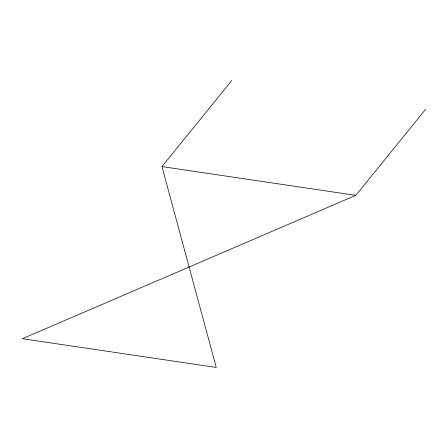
<?xml version="1.0" encoding="UTF-8"?>
<svg xmlns="http://www.w3.org/2000/svg" width="448" height="448" viewBox="0 0 448 448"><rect width="100%" height="100%" fill="white"/><g stroke="black" fill="none" stroke-linecap="round" stroke-linejoin="round"><path stroke-width="0.67" d="M425.6 109.295L355.818 195.35L22.4 338.705L216.25 367.461L161.969 166.594L231.75 80.539M161.969 166.594L355.818 195.35"/></g></svg>
